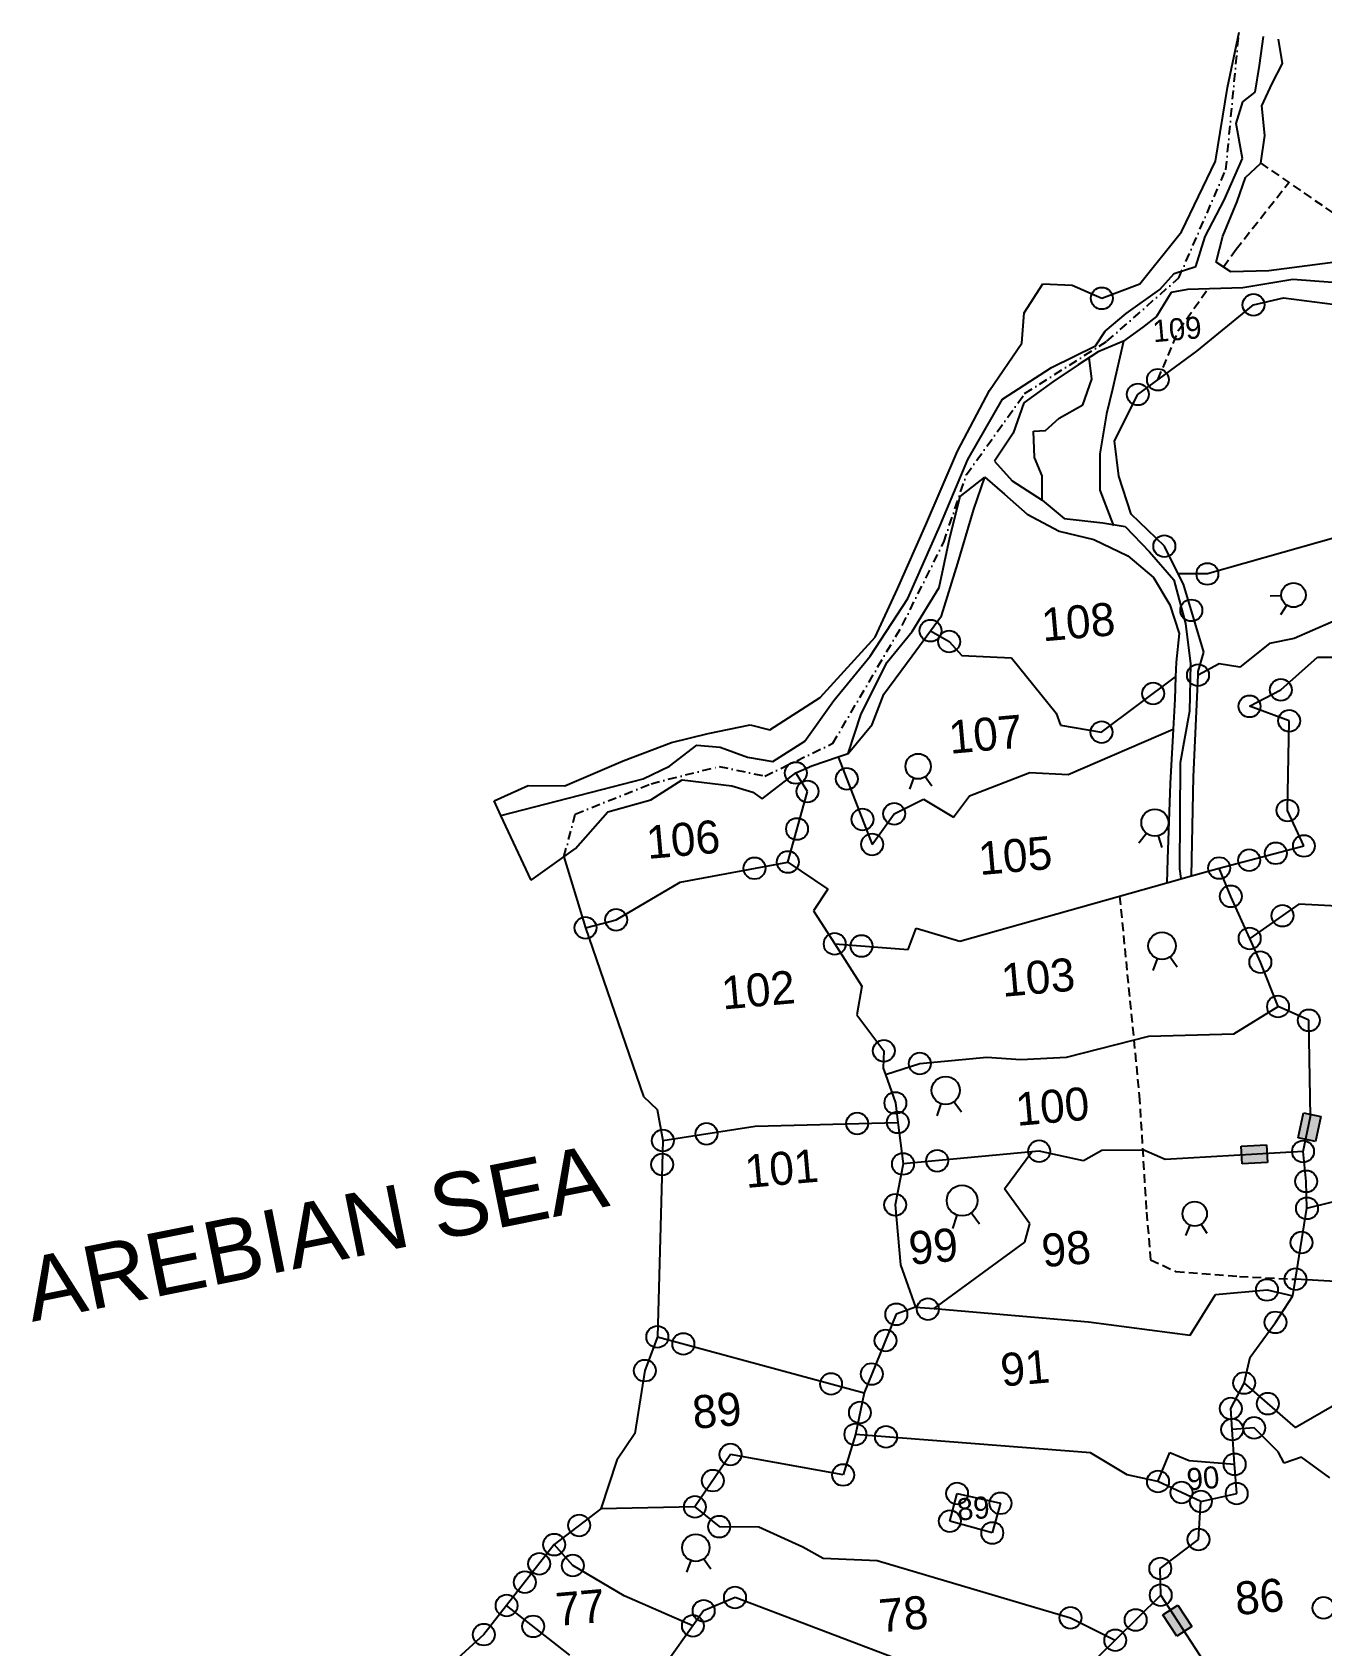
# Model space of a CAD drawing. Header units: metres. Extents: x 308560 to 311884, y 1910163 to 1912950.
# Drawn here: x 308569 to 309306, y 1911823 to 1912745 of the extents above; entities that cross this region are included whole.
import ezdxf

# ---------------------------------------------------------------- set-up
doc = ezdxf.new("R2010")
doc.units = ezdxf.units.M
doc.header["$MEASUREMENT"] = 0
doc.linetypes.add('DASHDOT', pattern=[1, 0.5, -0.25, 0, -0.25])
doc.linetypes.add('DASHED', pattern=[0.75, 0.5, -0.25])
for name, color, linetype in [('LINE_FOOTPATH', 1, 'DASHED'), ('LINE_WATER', 4, 'Continuous'), ('OFF', 1, 'Continuous'), ('POLY_PARCEL', 6, 'Continuous'), ('POLY_WATER', 4, 'Continuous'), ('TEXT_MAPOUT', 7, 'Continuous'), ('TEXT_PARCEL', 7, 'Continuous'), ('V_BOUND_LINE', 7, 'Continuous'), ('V_BOUND_STREAM_LINE', 7, 'DASHDOT')]:
    doc.layers.add(name, color=color, linetype=linetype)
doc.styles.get("Standard").update_dxf_attribs({"font": 'arial.ttf'})
doc.styles.add('TEXT_MAP', font='')
doc.styles.get('TEXT_MAP').set_extended_font_data('Kruti Dev 050')

msp = doc.modelspace()

# ---------------------------------------------------------------- hatches: boundary and pattern name
for points in [[(309292.54, 1912113.42), (309302.4, 1912111.29), (309305.48, 1912125.54), (309295.62, 1912127.68)], [(309275.1, 1912099.35), (309274.51, 1912109.43), (309259.94, 1912108.57), (309260.53, 1912098.5)], [(309223.31, 1911828.68), (309231.76, 1911834.19), (309223.79, 1911846.41), (309215.34, 1911840.9)]]:
    msp.add_hatch(color=256).paths.add_polyline_path(points)

# ---------------------------------------------------------------- linework, layer by layer
for p, q in [((309276.57, 1912422.97), (309282.95, 1912423.2)), ((309282.63, 1912412.27), (309286.11, 1912417.62)), ((309070.77, 1912312.65), (309073.02, 1912318.84)), ((309083.35, 1912314.29), (309079.59, 1912319.69)), ((309201.47, 1912281.89), (309205.89, 1912287.4)), ((309214.8, 1912279.22), (309212.85, 1912286)), ((309209.8, 1912208.98), (309212.19, 1912215.71)), ((309223.43, 1912210.87), (309219.31, 1912216.7)), ((309086.33, 1912125.9), (309088.68, 1912132.85)), ((309100.3, 1912128.05), (309095.97, 1912133.97)), ((309292.54, 1912113.42), (309295.62, 1912127.68)), ((309295.62, 1912127.68), (309305.48, 1912125.54)), ((309305.48, 1912125.54), (309302.4, 1912111.29)), ((309302.4, 1912111.29), (309292.54, 1912113.42)), ((309259.94, 1912108.57), (309274.51, 1912109.43)), ((309260.53, 1912098.5), (309259.94, 1912108.57)), ((309274.51, 1912109.43), (309275.1, 1912099.35)), ((309275.1, 1912099.35), (309260.53, 1912098.5)), ((309095.24, 1912061.63), (309097.79, 1912069.22)), ((309110.48, 1912064), (309105.75, 1912070.46)), ((309228.41, 1912057.61), (309230.84, 1912063.51)), ((309240.66, 1912058.69), (309237.23, 1912064.08)), ((308957.06, 1911866.94), (308952.98, 1911872.8)), ((308943.43, 1911865.16), (308945.86, 1911871.87)), ((309215.34, 1911840.9), (309223.79, 1911846.41)), ((309223.79, 1911846.41), (309231.76, 1911834.19)), ((309223.31, 1911828.68), (309215.34, 1911840.9)), ((309231.76, 1911834.19), (309223.31, 1911828.68))]:
    msp.add_line(p, q)
for centre, radius in [((309180.4, 1912593), 6.24), ((309267.07, 1912589.26), 6.24), ((309212.47, 1912546.49), 6.24), ((309201.02, 1912538.1), 6.24), ((309216.15, 1912451.38), 6.24), ((309240.72, 1912435.52), 6.24), ((309289.92, 1912423.46), 6.98), ((309231.55, 1912414.72), 6.24), ((309082.61, 1912403.12), 6.24), ((309093.18, 1912396.9), 6.24), ((309235.37, 1912377.71), 6.24), ((309209.76, 1912367.2), 6.24), ((309282.68, 1912369.3), 6.24), ((309264.81, 1912359.9), 6.24), ((309287.48, 1912351.64), 6.24), ((309180.29, 1912345.13), 6.24), ((309005.62, 1912321.83), 6.24), ((309034.75, 1912318.45), 6.24), ((309075.48, 1912325.61), 7.2), ((309012.29, 1912311.28), 6.24), ((309286.5, 1912300.43), 6.24), ((309043.68, 1912295.29), 6.24), ((309061.85, 1912298.51), 6.24), ((309210.72, 1912293.42), 7.72), ((309006.33, 1912289.82), 6.24), ((309049.2, 1912281), 6.24), ((309264.6, 1912271.97), 6.24), ((309279.79, 1912275.94), 6.24), ((309295.87, 1912280.13), 6.24), ((308982.02, 1912267.38), 6.24), ((309001.09, 1912270.96), 6.24), ((309247.47, 1912267.5), 6.24), ((309254.08, 1912251.34), 6.24), ((308902.98, 1912237.91), 6.24), ((309283.58, 1912240.26), 6.24), ((308885.46, 1912233.38), 6.24), ((309264.88, 1912227.3), 6.24), ((309027.85, 1912224.16), 6.24), ((309043.14, 1912222.98), 6.24), ((309214.8, 1912223.07), 7.81), ((309270.97, 1912213.76), 6.24), ((309281.09, 1912188.36), 6.24), ((309298.65, 1912180.52), 6.24), ((309055.95, 1912163.11), 6.24), ((309076.43, 1912155.8), 6.24), ((309091.24, 1912140.45), 8.02), ((309062.5, 1912133.3), 6.24), ((308954.63, 1912115.69), 6.24), ((309040.69, 1912121.57), 6.24), ((309063.89, 1912122.19), 6.24), ((308929.65, 1912111.81), 6.24), ((308929.27, 1912098.13), 6.24), ((309066.87, 1912098.46), 6.24), ((309086.37, 1912100.28), 6.24), ((309144.64, 1912105.71), 6.24), ((309295.36, 1912105.6), 6.24), ((309297.16, 1912088.51), 6.24), ((309100.58, 1912077.52), 8.76), ((309062.39, 1912075.13), 6.24), ((309233.49, 1912069.97), 6.98), ((309297.62, 1912073.11), 6.24), ((309294.47, 1912053.56), 6.24), ((309291.09, 1912032.61), 6.24), ((309274.79, 1912026.47), 6.24), ((309081.09, 1912015.49), 6.24), ((309063.04, 1912012.56), 6.24), ((309279.6, 1912007.94), 6.24), ((308926.54, 1911999.64), 6.24), ((308941.37, 1911995.63), 6.24), ((309056.88, 1911997.57), 6.24), ((308919.35, 1911980.39), 6.24), ((309049, 1911978.42), 6.24), ((309025.77, 1911972.78), 6.24), ((309261.69, 1911973.28), 6.24), ((309254.08, 1911958.76), 6.24), ((309275.23, 1911961.49), 6.24), ((309042.25, 1911956.42), 6.24), ((309039.65, 1911943.94), 6.24), ((309057.16, 1911942.56), 6.24), ((309254.92, 1911946.75), 6.24), ((309267.41, 1911947.65), 6.24), ((308968.33, 1911932.45), 6.24), ((309256.3, 1911926.86), 6.24), ((308958.21, 1911917.55), 6.24), ((309032.66, 1911920.78), 6.24), ((309212.5, 1911917), 6.24), ((309097.74, 1911910.17), 6.24), ((309122.59, 1911904.6), 6.24), ((309225.96, 1911910.76), 6.24), ((309237, 1911905.64), 6.24), ((309257.47, 1911910.13), 6.24), ((308948, 1911902.52), 6.24), ((309093.56, 1911894.41), 6.24), ((308881.92, 1911891.95), 6.24), ((308961.88, 1911891.25), 6.24), ((309117.86, 1911887.63), 6.24), ((308867.63, 1911880.97), 6.24), ((308948.53, 1911879.2), 7.8), ((309235.62, 1911883.89), 6.24), ((308859.08, 1911870.02), 6.24), ((308878.24, 1911869.01), 6.24), ((309213.82, 1911867.33), 6.24), ((308850.84, 1911859.48), 6.24), ((308970.9, 1911850.78), 6.24), ((309214.06, 1911852.1), 6.24), ((308840.43, 1911846.16), 6.24), ((308952.99, 1911843.12), 6.24), ((309162.51, 1911839.19), 6.24), ((309307.04, 1911844.84), 6.24), ((308827.46, 1911829.56), 6.24), ((308855.64, 1911834.27), 6.24), ((308946.86, 1911834.57), 6.24), ((309199.76, 1911837.91), 6.24), ((309188.1, 1911826.34), 6.24)]:
    msp.add_circle(centre, radius)
at = {"layer": 'LINE_FOOTPATH', "ltscale": 10}
for p, q in [((309271.2, 1912670.24), (309318.82, 1912637.42)), ((309257.08, 1912620.99), (309287.25, 1912659.18)), ((309249.92, 1912610.9), (309257.08, 1912620.99)), ((309224.39, 1912574.9), (309241.03, 1912598.36)), ((309212.47, 1912546.49), (309224.39, 1912574.9)), ((309190.56, 1912251.42), (309201.81, 1912137.51)), ((309201.81, 1912137.51), (309205.91, 1912070.91)), ((309205.91, 1912070.91), (309208.3, 1912043.77)), ((309208.3, 1912043.77), (309222.6, 1912036.97)), ((309222.6, 1912036.97), (309259.01, 1912034.21)), ((309259.01, 1912034.21), (309291.09, 1912032.61))]:
    msp.add_line(p, q, dxfattribs=at)
at = {"layer": 'LINE_WATER'}
for p, q in [((309270.53, 1912726.05), (309272.7, 1912742.54)), ((309268.03, 1912710.68), (309270.53, 1912726.05)), ((309257.25, 1912692.78), (309261.05, 1912705.18)), ((309261.05, 1912705.18), (309268.03, 1912710.68)), ((309260.81, 1912672.8), (309257.25, 1912692.78)), ((309250.3, 1912649.01), (309260.81, 1912672.8)), ((309239.52, 1912628.28), (309250.3, 1912649.01)), ((309234.08, 1912611.11), (309239.52, 1912628.28)), ((309221.82, 1912607.2), (309234.08, 1912611.11)), ((309213.62, 1912598), (309221.82, 1912607.2)), ((309289.62, 1912603.81), (309260.97, 1912598.97)), ((309312.17, 1912601.94), (309289.62, 1912603.81)), ((309194.25, 1912584.32), (309213.62, 1912598)), ((309220.04, 1912596.4), (309211.73, 1912582.57)), ((309229.41, 1912598), (309220.04, 1912596.4)), ((309260.97, 1912598.97), (309229.41, 1912598)), ((309182.27, 1912574.18), (309194.25, 1912584.32)), ((309211.73, 1912582.57), (309203.78, 1912576.47)), ((309176.88, 1912565.92), (309182.27, 1912574.18)), ((309203.78, 1912576.47), (309192.9, 1912568.58)), ((309151.67, 1912553.51), (309176.88, 1912565.92)), ((309192.9, 1912568.58), (309178.26, 1912562.41)), ((309192.9, 1912568.58), (309186.56, 1912541.1)), ((309166.82, 1912554.98), (309152.5, 1912545.25)), ((309178.26, 1912562.41), (309166.82, 1912554.98)), ((309174.74, 1912546.74), (309173.21, 1912559.14)), ((309123.68, 1912535.37), (309151.67, 1912553.51)), ((309169.59, 1912532.16), (309174.74, 1912546.74)), ((309152.5, 1912545.25), (309135.8, 1912533.24)), ((309186.56, 1912541.1), (309183.18, 1912526.93)), ((309103.81, 1912501), (309123.68, 1912535.37)), ((309135.8, 1912533.24), (309129.85, 1912516.02)), ((309156.11, 1912524.55), (309169.59, 1912532.16)), ((309148.25, 1912517.44), (309156.11, 1912524.55)), ((309183.18, 1912526.93), (309179.26, 1912504.24)), ((309129.85, 1912516.02), (309119.18, 1912499.93)), ((309141.33, 1912517.08), (309148.25, 1912517.44)), ((309141.89, 1912501.98), (309141.33, 1912517.08)), ((309087.87, 1912462.87), (309103.81, 1912501)), ((309119.18, 1912499.93), (309129.17, 1912488.74)), ((309146.41, 1912491.59), (309141.89, 1912501.98)), ((309179.26, 1912504.24), (309179.29, 1912483.44)), ((309099.44, 1912479.76), (309113.51, 1912490.87)), ((309146.35, 1912477.66), (309146.41, 1912491.59)), ((309129.17, 1912488.74), (309146.35, 1912477.66)), ((309179.29, 1912483.44), (309187.09, 1912463.02)), ((309093.52, 1912456.37), (309099.44, 1912479.76)), ((309146.35, 1912477.66), (309158.85, 1912467.2)), ((309069.64, 1912421.45), (309087.87, 1912462.87)), ((309158.85, 1912467.2), (309180.93, 1912464.78)), ((309180.93, 1912464.78), (309193.74, 1912462.57)), ((309193.74, 1912462.57), (309207.61, 1912448.12)), ((309087.54, 1912427.85), (309093.52, 1912456.37)), ((309207.61, 1912448.12), (309221.63, 1912432.14)), ((309072.01, 1912402.59), (309087.54, 1912427.85)), ((309221.63, 1912432.14), (309228.19, 1912407.29)), ((309048.1, 1912388.47), (309069.64, 1912421.45)), ((309228.19, 1912407.29), (309231, 1912384.16)), ((309057.85, 1912385.16), (309072.01, 1912402.59)), ((309027.42, 1912363.28), (309048.1, 1912388.47)), ((309042.95, 1912355.6), (309057.85, 1912385.16)), ((309231, 1912384.16), (309230.54, 1912357.15)), ((309010.69, 1912339.97), (309027.42, 1912363.28)), ((309035.6, 1912332.95), (309042.95, 1912355.6)), ((309230.54, 1912357.15), (309225.16, 1912327.65)), ((308933.47, 1912325.73), (308949.15, 1912337.64)), ((308949.15, 1912337.64), (308962.37, 1912336.49)), ((308962.37, 1912336.49), (308978.04, 1912330.93)), ((308992.42, 1912328.35), (309010.69, 1912339.97)), ((308918.41, 1912318.49), (308933.47, 1912325.73)), ((308978.04, 1912330.93), (308992.42, 1912328.35)), ((309225.16, 1912327.65), (309225.07, 1912296.56)), ((308894.77, 1912312.3), (308918.41, 1912318.49)), ((308837.22, 1912297.59), (308894.77, 1912312.3)), ((309225.07, 1912296.56), (309224.84, 1912267)), ((309224.84, 1912267), (309225.56, 1912261.59))]:
    msp.add_line(p, q, dxfattribs=at)
at = {"layer": 'OFF'}
for p, q in [((308837.22, 1912297.59), (308833.38, 1912305.85)), ((308854.39, 1912260.64), (308837.22, 1912297.59))]:
    msp.add_line(p, q, dxfattribs=at)
at = {"layer": 'POLY_PARCEL'}
for p, q in [((309379.76, 1912475.04), (309240.72, 1912435.52)), ((309240.72, 1912435.52), (309224.12, 1912435.58)), ((309321.65, 1912412.45), (309290.32, 1912398.73)), ((309082.61, 1912403.12), (309093.18, 1912396.9)), ((309290.32, 1912398.73), (309276.11, 1912395.78)), ((309093.18, 1912396.9), (309100.41, 1912389.03)), ((309100.41, 1912389.03), (309128.8, 1912387.69)), ((309276.11, 1912395.78), (309259.23, 1912382.24)), ((309128.8, 1912387.69), (309154.33, 1912355.9)), ((309247.39, 1912384.09), (309235.37, 1912377.71)), ((309259.23, 1912382.24), (309247.39, 1912384.09)), ((309282.68, 1912369.3), (309303.65, 1912387.94)), ((309303.65, 1912387.94), (309317.92, 1912387.9)), ((309180.29, 1912345.13), (309222.54, 1912376.77)), ((309264.81, 1912359.9), (309282.68, 1912369.3)), ((309154.33, 1912355.9), (309156.77, 1912349.16)), ((309287.48, 1912351.64), (309264.81, 1912359.9)), ((309156.77, 1912349.16), (309180.29, 1912345.13)), ((309161.27, 1912320.87), (309221.16, 1912346.78)), ((309286.5, 1912300.43), (309287.48, 1912351.64)), ((309029.9, 1912330.99), (309049.2, 1912281)), ((309012.29, 1912311.28), (309005.62, 1912321.83)), ((309104.82, 1912308.82), (309139.32, 1912322.11)), ((309139.32, 1912322.11), (309161.27, 1912320.87)), ((309001.09, 1912270.96), (309012.29, 1912311.28)), ((309061.85, 1912298.51), (309078.48, 1912306.87)), ((309078.48, 1912306.87), (309095.63, 1912296.64)), ((309095.63, 1912296.64), (309104.82, 1912308.82)), ((309049.2, 1912281), (309061.85, 1912298.51)), ((309295.87, 1912280.13), (309286.5, 1912300.43)), ((309247.47, 1912267.5), (309295.87, 1912280.13)), ((308939.55, 1912259.39), (309001.09, 1912270.96)), ((309001.09, 1912270.96), (309023.93, 1912255.36)), ((309217.47, 1912259.03), (309231.7, 1912263.04)), ((309231.7, 1912263.04), (309247.47, 1912267.5)), ((309254.08, 1912251.34), (309247.47, 1912267.5)), ((308902.98, 1912237.91), (308939.55, 1912259.39)), ((309023.93, 1912255.36), (309015.68, 1912243.08)), ((309099.41, 1912225.67), (309217.47, 1912259.03)), ((309264.88, 1912227.3), (309254.08, 1912251.34)), ((309015.68, 1912243.08), (309027.85, 1912224.16)), ((309293.05, 1912246.81), (309264.88, 1912227.3)), ((309318.59, 1912245.56), (309293.05, 1912246.81)), ((308885.46, 1912233.38), (308902.98, 1912237.91)), ((309069.8, 1912220.92), (309074.4, 1912233.18)), ((309074.4, 1912233.18), (309099.41, 1912225.67)), ((309027.85, 1912224.16), (309043.37, 1912200.03)), ((309027.85, 1912224.16), (309069.8, 1912220.92)), ((309270.97, 1912213.76), (309264.88, 1912227.3)), ((309281.09, 1912188.36), (309270.97, 1912213.76)), ((309043.37, 1912200.03), (309040.52, 1912183.56)), ((309255.74, 1912172.88), (309281.09, 1912188.36)), ((309298.65, 1912180.52), (309281.09, 1912188.36)), ((309040.52, 1912183.56), (309055.95, 1912163.11)), ((309299.69, 1912125.61), (309298.65, 1912180.52)), ((309160.21, 1912159.41), (309207.26, 1912171.49)), ((309207.26, 1912171.49), (309255.74, 1912172.88)), ((309055.95, 1912163.11), (309055.52, 1912153.19)), ((309076.43, 1912155.8), (309114.72, 1912159.42)), ((309114.72, 1912159.42), (309134.1, 1912158.09)), ((309134.1, 1912158.09), (309160.21, 1912159.41)), ((309055.52, 1912153.19), (309056.82, 1912149.49)), ((309056.82, 1912149.49), (309076.43, 1912155.8)), ((309056.82, 1912149.49), (309062.5, 1912133.3)), ((309062.5, 1912133.3), (309063.89, 1912122.19)), ((308982.41, 1912120.01), (309063.89, 1912122.19)), ((309063.89, 1912122.19), (309066.87, 1912098.46)), ((309295.36, 1912105.6), (309299.69, 1912125.61)), ((308929.65, 1912111.81), (308982.41, 1912120.01)), ((309140.46, 1912105.32), (309066.87, 1912098.46)), ((309124.92, 1912084.33), (309140.46, 1912105.32)), ((309144.64, 1912105.71), (309140.46, 1912105.32)), ((309170.01, 1912100.24), (309144.64, 1912105.71)), ((309180.48, 1912106.05), (309170.01, 1912100.24)), ((309204.36, 1912106.41), (309180.48, 1912106.05)), ((309216.58, 1912100.98), (309204.36, 1912106.41)), ((309295.36, 1912105.6), (309216.58, 1912100.98)), ((309297.16, 1912088.51), (309295.36, 1912105.6)), ((309066.87, 1912098.46), (309062.39, 1912075.13)), ((309297.62, 1912073.11), (309397.67, 1912098.05)), ((309297.62, 1912073.11), (309297.16, 1912088.51)), ((309139.24, 1912064.26), (309124.92, 1912084.33)), ((309062.39, 1912075.13), (309065.42, 1912040.73)), ((309291.09, 1912032.61), (309297.62, 1912073.11)), ((309136.52, 1912053.77), (309139.24, 1912064.26)), ((309084.68, 1912015.81), (309136.52, 1912053.77)), ((309065.42, 1912040.73), (309073.93, 1912016.73)), ((309289.55, 1912023.07), (309291.09, 1912032.61)), ((309373.73, 1912027.8), (309291.09, 1912032.61)), ((309230.96, 1912000.71), (309245.37, 1912023.88)), ((309245.37, 1912023.88), (309274.79, 1912026.47)), ((309274.79, 1912026.47), (309289.55, 1912023.07)), ((309279.6, 1912007.94), (309289.55, 1912023.07)), ((309063.04, 1912012.56), (309044.59, 1911967.69)), ((309073.93, 1912016.73), (309063.04, 1912012.56)), ((309073.93, 1912016.73), (309084.68, 1912015.81)), ((309084.68, 1912015.81), (309172.75, 1912008.28)), ((309172.75, 1912008.28), (309230.96, 1912000.71)), ((309265.08, 1911988.03), (309279.6, 1912007.94)), ((308926.54, 1911999.64), (309044.59, 1911967.69)), ((309261.69, 1911973.28), (309265.08, 1911988.03)), ((309044.59, 1911967.69), (309039.65, 1911943.94)), ((309254.08, 1911958.76), (309261.69, 1911973.28)), ((309261.69, 1911973.28), (309290.81, 1911947.92)), ((309290.81, 1911947.92), (309330.52, 1911970.87)), ((309254.92, 1911946.75), (309254.08, 1911958.76)), ((309267.41, 1911947.65), (309254.92, 1911946.75)), ((309256.3, 1911926.86), (309254.92, 1911946.75)), ((309281.08, 1911934.03), (309267.41, 1911947.65)), ((309039.65, 1911943.94), (309032.66, 1911920.78)), ((309173.91, 1911933.38), (309039.65, 1911943.94)), ((308968.33, 1911932.45), (308948, 1911902.52)), ((309032.66, 1911920.78), (308968.33, 1911932.45)), ((309194.87, 1911920.9), (309173.91, 1911933.38)), ((309212.5, 1911917), (309219.36, 1911933.68)), ((309219.36, 1911933.68), (309230.33, 1911929)), ((309230.33, 1911929), (309256.3, 1911926.86)), ((309284.63, 1911927.42), (309281.08, 1911934.03)), ((309294.43, 1911930.86), (309284.63, 1911927.42)), ((309310.71, 1911919.05), (309294.43, 1911930.86)), ((309212.5, 1911917), (309194.87, 1911920.9)), ((309257.47, 1911910.13), (309256.3, 1911926.86)), ((309093.56, 1911894.41), (309097.74, 1911910.17)), ((309097.74, 1911910.17), (309122.59, 1911904.6)), ((309237, 1911905.64), (309212.5, 1911917)), ((309237, 1911905.64), (309257.47, 1911910.13)), ((308948, 1911902.52), (308894.25, 1911901.43)), ((308948, 1911902.52), (308961.88, 1911891.25)), ((309122.59, 1911904.6), (309117.86, 1911887.63)), ((309235.62, 1911883.89), (309237, 1911905.64)), ((308961.88, 1911891.25), (308984.47, 1911891.19)), ((308984.47, 1911891.19), (309009.56, 1911879.79)), ((309117.86, 1911887.63), (309093.56, 1911894.41)), ((309213.82, 1911867.33), (309235.62, 1911883.89)), ((308878.24, 1911869.01), (308867.63, 1911880.97)), ((309009.56, 1911879.79), (309021.16, 1911873.16)), ((309021.16, 1911873.16), (309052.08, 1911871.97)), ((308907.57, 1911851.76), (308878.24, 1911869.01)), ((309052.08, 1911871.97), (309162.51, 1911839.19)), ((309214.06, 1911852.1), (309213.82, 1911867.33)), ((308876.62, 1911817.88), (308840.43, 1911846.16)), ((308946.86, 1911834.57), (308907.57, 1911851.76)), ((308970.9, 1911850.78), (308952.99, 1911843.12)), ((309094.82, 1911803.82), (308970.9, 1911850.78)), ((309188.1, 1911826.34), (309214.06, 1911852.1)), ((309246.37, 1911802.53), (309214.06, 1911852.1)), ((308952.99, 1911843.12), (308946.86, 1911834.57)), ((309162.51, 1911839.19), (309188.1, 1911826.34)), ((308946.86, 1911834.57), (308932.08, 1911813.98)), ((309170.49, 1911809.17), (309188.1, 1911826.34))]:
    msp.add_line(p, q, dxfattribs=at)
at = {"layer": 'POLY_WATER'}
for p, q in [((309252.14, 1912713.37), (309258.8, 1912744.99)), ((309283.55, 1912727.15), (309281.36, 1912741.01)), ((309277.81, 1912715.67), (309283.55, 1912727.15)), ((309245.29, 1912671.41), (309252.14, 1912713.37)), ((309271.79, 1912703.02), (309277.81, 1912715.67)), ((309273.47, 1912686.03), (309271.79, 1912703.02)), ((309271.2, 1912670.24), (309273.47, 1912686.03)), ((309225.95, 1912630.92), (309245.29, 1912671.41)), ((309262.48, 1912661.97), (309271.2, 1912670.24)), ((309257.71, 1912648.26), (309262.48, 1912661.97)), ((309249.62, 1912628.49), (309257.71, 1912648.26)), ((309202.05, 1912601.33), (309225.95, 1912630.92)), ((309245.71, 1912613.71), (309249.62, 1912628.49)), ((309254.11, 1912608.1), (309245.71, 1912613.71)), ((309319.58, 1912614.45), (309275.87, 1912608.71)), ((309136.1, 1912584.74), (309146.74, 1912601.34)), ((309146.74, 1912601.34), (309163.53, 1912600.51)), ((309180.4, 1912593), (309202.05, 1912601.33)), ((309275.87, 1912608.71), (309254.11, 1912608.1)), ((309163.53, 1912600.51), (309180.4, 1912593)), ((309267.07, 1912589.26), (309284.15, 1912593.18)), ((309284.15, 1912593.18), (309313.8, 1912589.41)), ((309134.8, 1912567.41), (309136.1, 1912584.74)), ((309234.78, 1912562.86), (309267.07, 1912589.26)), ((309116.34, 1912540.36), (309134.8, 1912567.41)), ((309201.02, 1912538.1), (309234.78, 1912562.86)), ((309098.04, 1912505.61), (309116.34, 1912540.36)), ((309187.7, 1912511.61), (309201.02, 1912538.1)), ((309190.14, 1912491.35), (309187.7, 1912511.61)), ((309079.86, 1912463.68), (309098.04, 1912505.61)), ((309107.38, 1912472.6), (309113.51, 1912490.87)), ((309113.51, 1912490.87), (309124.84, 1912481.11)), ((309197.11, 1912469.73), (309190.14, 1912491.35)), ((309124.84, 1912481.11), (309137.84, 1912469.67)), ((309098.12, 1912441.63), (309107.38, 1912472.6)), ((309063.79, 1912427.08), (309079.86, 1912463.68)), ((309137.84, 1912469.67), (309156.15, 1912459.92)), ((309216.15, 1912451.38), (309197.11, 1912469.73)), ((309156.15, 1912459.92), (309175.84, 1912455.14)), ((309175.84, 1912455.14), (309195.33, 1912445.79)), ((309195.33, 1912445.79), (309209.91, 1912433.59)), ((309224.12, 1912435.58), (309216.15, 1912451.38)), ((309088.77, 1912411.57), (309098.12, 1912441.63)), ((309227.1, 1912429.67), (309224.12, 1912435.58)), ((309051.04, 1912399.5), (309063.79, 1912427.08)), ((309209.91, 1912433.59), (309219.34, 1912417.91)), ((309238.67, 1912390.84), (309227.1, 1912429.67)), ((309219.34, 1912417.91), (309224.57, 1912401.55)), ((309082.61, 1912403.12), (309088.77, 1912411.57)), ((309019.61, 1912364.88), (309051.04, 1912399.5)), ((309072.12, 1912388.74), (309082.61, 1912403.12)), ((309224.57, 1912401.55), (309222.83, 1912385.19)), ((309235.46, 1912379.77), (309238.67, 1912390.84)), ((309055.98, 1912366.86), (309072.12, 1912388.74)), ((309222.83, 1912385.19), (309222.54, 1912376.77)), ((309235.37, 1912377.71), (309235.46, 1912379.77)), ((309222.54, 1912376.77), (309222.1, 1912364.06)), ((309232.81, 1912319.66), (309235.37, 1912377.71)), ((308990.87, 1912346.43), (309019.61, 1912364.88)), ((309049.17, 1912349.45), (309055.98, 1912366.86)), ((309222.1, 1912364.06), (309221.16, 1912346.78)), ((308934.65, 1912339.17), (308955.55, 1912344.34)), ((308955.55, 1912344.34), (308979.56, 1912349.28)), ((308979.56, 1912349.28), (308990.87, 1912346.43)), ((309035.6, 1912332.95), (309049.17, 1912349.45)), ((309221.16, 1912346.78), (309219.48, 1912315.85)), ((308907.01, 1912328.77), (308934.65, 1912339.17)), ((308873.78, 1912314.54), (308907.01, 1912328.77)), ((309005.62, 1912321.83), (309014.83, 1912325.82)), ((309014.83, 1912325.82), (309029.9, 1912330.99)), ((309029.9, 1912330.99), (309035.6, 1912332.95)), ((308922.74, 1912306.5), (308940.7, 1912317.93)), ((308940.7, 1912317.93), (308969.08, 1912314.52)), ((308986.44, 1912306.96), (309005.62, 1912321.83)), ((309219.48, 1912315.85), (309217.99, 1912272.57)), ((309231.7, 1912263.04), (309232.81, 1912319.66)), ((308833.38, 1912305.85), (308852.67, 1912314.74)), ((308852.67, 1912314.74), (308873.78, 1912314.54)), ((308898.3, 1912299.65), (308922.74, 1912306.5)), ((308969.08, 1912314.52), (308981.08, 1912310.88)), ((308981.08, 1912310.88), (308986.44, 1912306.96)), ((308879.81, 1912278.63), (308898.3, 1912299.65)), ((308873.21, 1912273.96), (308879.81, 1912278.63)), ((308854.39, 1912260.64), (308873.21, 1912273.96)), ((309217.99, 1912272.57), (309217.47, 1912259.03))]:
    msp.add_line(p, q, dxfattribs=at)
at = {"layer": 'V_BOUND_LINE'}
for p, q in [((308873.21, 1912273.96), (308885.46, 1912233.38)), ((308885.46, 1912233.38), (308918.71, 1912136.95)), ((308918.71, 1912136.95), (308926.51, 1912129.51)), ((308926.51, 1912129.51), (308929.65, 1912111.81)), ((308929.65, 1912111.81), (308926.54, 1911999.64)), ((308926.54, 1911999.64), (308919.35, 1911980.39)), ((308919.35, 1911980.39), (308913.75, 1911944.4)), ((308913.75, 1911944.4), (308903.32, 1911929.23)), ((308903.32, 1911929.23), (308894.25, 1911901.43)), ((308894.25, 1911901.43), (308867.63, 1911880.97)), ((308867.63, 1911880.97), (308840.43, 1911846.16)), ((308840.43, 1911846.16), (308827.46, 1911829.56)), ((308827.46, 1911829.56), (308794.06, 1911799.37))]:
    msp.add_line(p, q, dxfattribs=at)
at = {"layer": 'V_BOUND_STREAM_LINE', "ltscale": 10}
for p, q in [((309251.26, 1912666.47), (309258.8, 1912744.99)), ((309224.39, 1912604.69), (309251.26, 1912666.47)), ((309183.37, 1912568.49), (309224.39, 1912604.69)), ((309136.35, 1912538.54), (309183.37, 1912568.49)), ((309103.03, 1912492.15), (309136.35, 1912538.54)), ((309090.09, 1912453.66), (309103.03, 1912492.15)), ((309066.39, 1912406.08), (309090.09, 1912453.66)), ((309026.75, 1912338.76), (309066.39, 1912406.08)), ((308987.92, 1912320.07), (309026.75, 1912338.76)), ((308923.01, 1912315.71), (308961.93, 1912325.59)), ((308961.93, 1912325.59), (308987.92, 1912320.07)), ((308879.65, 1912298.31), (308923.01, 1912315.71)), ((308873.21, 1912273.96), (308879.65, 1912298.31))]:
    msp.add_line(p, q, dxfattribs=at)

# ---------------------------------------------------------------- texts
at = {"layer": 'TEXT_MAPOUT', "ltscale": 10}
msp.add_text('AREBIAN SEA', height=36.205, rotation=11.36257, dxfattribs=at).set_placement((308569.39, 1912008.18))
at = {"layer": 'TEXT_PARCEL', "style": 'TEXT_MAP'}
for s, height, p in [('109', 12.578, (309209.96, 1912567.86)), ('108', 18.868, (309146.79, 1912396.97)), ('107', 18.868, (309093.84, 1912332.75)), ('106', 18.868, (308921.12, 1912272.68)), ('105', 18.868, (309110.78, 1912263.45)), ('103', 18.868, (309123.84, 1912193.9)), ('102', 18.868, (308963.99, 1912186.67)), ('100', 18.868, (309132.03, 1912120.17)), ('101', 18.868, (308977.35, 1912084.7)), ('99', 18.868, (309071.01, 1912040.81)), ('98', 18.868, (309146.89, 1912039.41)), ('91', 18.868, (309123.4, 1911971.25)), ('89', 18.868, (308947.38, 1911947.04)), ('90', 12.578, (309229.44, 1911911.86)), ('89', 12.578, (309098.2, 1911894.63)), ('77', 18.868, (308869.34, 1911834.46)), ('86', 18.868, (309257.31, 1911840.67)), ('78', 18.868, (309053.98, 1911830.79))]:
    msp.add_text(s, height=height, rotation=5.02997, dxfattribs=at).set_placement(p)

doc.saveas('drawing.dxf')
